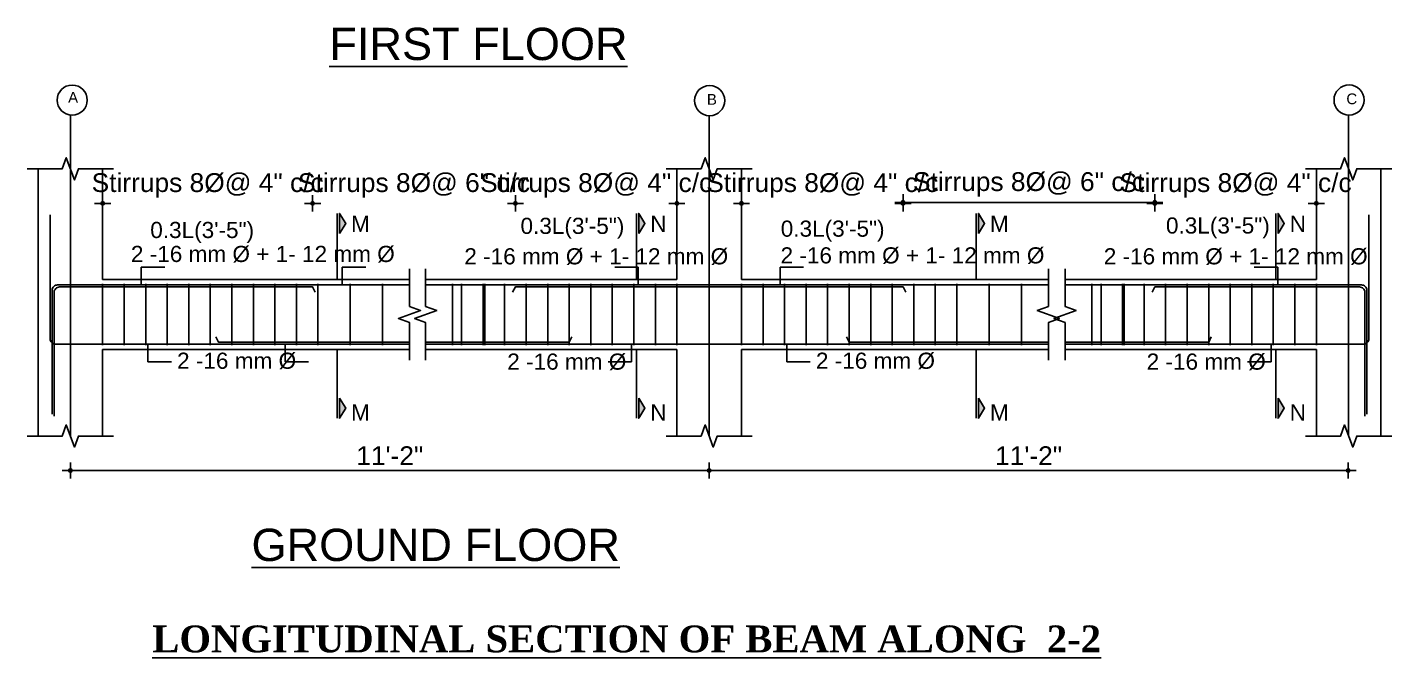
# Model space of a CAD drawing. Header units: inches. Extents: x 10143 to 33197, y -150 to 3760.
# Drawn here: x 14361 to 14868, y 2587 to 2821 of the extents above; entities that cross this region are included whole.
import ezdxf
from ezdxf.enums import TextEntityAlignment as Align

# ---------------------------------------------------------------- set-up
doc = ezdxf.new("R2010")
doc.units = ezdxf.units.IN
doc.header["$LTSCALE"] = 0.5
doc.header["$MEASUREMENT"] = 0
doc.header["$PDMODE"] = 66
doc.layers.add('DIMENSION', color=5, linetype='Continuous')
doc.styles.add('1.8', font='times.ttf', dxfattribs={"width": 0.8, "height": 6})
doc.styles.add('style1', font='arial.ttf', dxfattribs={"height": 7})
doc.dimstyles.new('1.4', dxfattribs={"dimscale": 0, "dimtxt": 6, "dimasz": 0.5, "dimexe": 2, "dimexo": 9, "dimgap": 2, "dimtad": 1, "dimdec": 0, "dimlfac": 0.5, "dimzin": 3, "dimdsep": 46, "dimlunit": 4, "dimtxsty": '1.8', "dimblk": 'DIM', "dimcen": 3, "dimdle": 3, "dimse1": 1, "dimse2": 1, "dimclrd": 256, "dimclre": 256, "dimclrt": 7, "dimadec": 1, "dimazin": 2, "dimtfac": 1, "dimtdec": 0, "dimtix": 1, "dimtofl": 0, "dimtmove": 2, "dimatfit": 3, "dimldrblk": 'ARW', "dimfxl": 2, "dimfrac": 2, "dimtolj": 2, "dimtzin": 0, "dimarcsym": 0})

# ---------------------------------------------------------------- blocks, each defined once
blk = doc.blocks.new('DIM')
at = {"layer": 'DIMENSION'}
h = blk.add_hatch(color=256, dxfattribs=at)
h.paths.add_polyline_path([(0, 1.3), (0, 0), (1.3, 0, 0.414214)])
h.paths.add_polyline_path([(1.3, 0), (0, 0), (0, -1.3, 0.414214)])
h.paths.add_polyline_path([(0, 0), (-1.3, 0, 0.414214), (0, -1.3)])
h.paths.add_polyline_path([(0, 1.3, 0.414214), (-1.3, 0), (0, 0)])
for p, q in [((-6, 0), (6, 0)), ((0, 6), (0, -6))]:
    blk.add_line(p, q, dxfattribs=at)
blk.add_circle((0, 0), 1.28, dxfattribs=at)
blk = doc.blocks.new('*D2437')
at = {"lineweight": -2, "transparency": 16777216}
for p, q in [((14388.15, 2755.95), (14387.65, 2755.95)), ((14467.15, 2755.95), (14467.65, 2755.95))]:
    blk.add_line(p, q, dxfattribs=at)
at = {"layer": 'Defpoints', "color": 0, "transparency": 16777216}
for p in [(14466.65, 2755.95), (14388.65, 2743.97), (14466.65, 2739.41)]:
    blk.add_point(p, dxfattribs=at)
at = {"lineweight": -2, "transparency": 16777216, "xscale": 0.5, "yscale": 0.5, "zscale": 0.5}
blk.add_blockref('DIM', (14388.65, 2755.95), dxfattribs=at)
at = {"lineweight": -2, "transparency": 16777216, "xscale": 0.5, "yscale": 0.5, "zscale": 0.5, "rotation": 180}
blk.add_blockref('DIM', (14466.65, 2755.95), dxfattribs=at)
at = {"color": 7, "transparency": 16777216, "insert": (14427.65, 2762.61), "char_height": 7, "attachment_point": 5, "style": 'style1'}
blk.add_mtext('\\A2;Stirrups 8%%C@ 4" c/c', dxfattribs=at)
blk = doc.blocks.new('ARW')
at = {"layer": 'DIMENSION'}
blk.add_lwpolyline([(-0.5, 0, 0, 3, 0), (-5.5, 0, 0, 0, 0), (-0.5, 0, 0, 0, 0)], format="xyseb", dxfattribs=at)
blk = doc.blocks.new('*D2438')
at = {"lineweight": -2, "transparency": 16777216}
for p, q in [((14466.15, 2755.95), (14465.65, 2755.95)), ((14542.5, 2755.95), (14543, 2755.95))]:
    blk.add_line(p, q, dxfattribs=at)
at = {"layer": 'Defpoints', "color": 0, "transparency": 16777216}
for p in [(14542, 2755.95), (14466.65, 2739.41), (14542, 2724.89)]:
    blk.add_point(p, dxfattribs=at)
at = {"lineweight": -2, "transparency": 16777216, "xscale": 0.5, "yscale": 0.5, "zscale": 0.5}
blk.add_blockref('DIM', (14466.65, 2755.95), dxfattribs=at)
at = {"lineweight": -2, "transparency": 16777216, "xscale": 0.5, "yscale": 0.5, "zscale": 0.5, "rotation": 180}
blk.add_blockref('DIM', (14542, 2755.95), dxfattribs=at)
at = {"color": 7, "transparency": 16777216, "insert": (14504.32, 2762.61), "char_height": 7, "attachment_point": 5, "style": 'style1'}
blk.add_mtext('\\A2;Stirrups 8%%C@ 6" c/c', dxfattribs=at)
blk = doc.blocks.new('*D2439')
at = {"lineweight": -2, "transparency": 16777216}
for p, q in [((14541.5, 2755.95), (14541, 2755.95)), ((14602.5, 2755.95), (14603, 2755.95))]:
    blk.add_line(p, q, dxfattribs=at)
at = {"layer": 'Defpoints', "color": 0, "transparency": 16777216}
for p in [(14602, 2755.95), (14602, 2742.41), (14542, 2724.89)]:
    blk.add_point(p, dxfattribs=at)
at = {"lineweight": -2, "transparency": 16777216, "xscale": 0.5, "yscale": 0.5, "zscale": 0.5}
blk.add_blockref('DIM', (14542, 2755.95), dxfattribs=at)
at = {"lineweight": -2, "transparency": 16777216, "xscale": 0.5, "yscale": 0.5, "zscale": 0.5, "rotation": 180}
blk.add_blockref('DIM', (14602, 2755.95), dxfattribs=at)
at = {"color": 7, "transparency": 16777216, "insert": (14572, 2762.61), "char_height": 7, "attachment_point": 5, "style": 'style1'}
blk.add_mtext('\\A2;Stirrups 8%%C@ 4" c/c', dxfattribs=at)
blk = doc.blocks.new('*D2440')
at = {"lineweight": -2, "transparency": 16777216}
for p, q in [((14625.5, 2755.95), (14625, 2755.95)), ((14686.5, 2755.95), (14687, 2755.95))]:
    blk.add_line(p, q, dxfattribs=at)
at = {"layer": 'Defpoints', "color": 0, "transparency": 16777216}
for p in [(14626, 2755.95), (14626, 2742.41), (14686, 2724.89)]:
    blk.add_point(p, dxfattribs=at)
at = {"lineweight": -2, "transparency": 16777216, "xscale": 0.5, "yscale": 0.5, "zscale": 0.5}
blk.add_blockref('DIM', (14626, 2755.95), dxfattribs=at)
at = {"lineweight": -2, "transparency": 16777216, "xscale": 0.5, "yscale": 0.5, "zscale": 0.5, "rotation": 180}
blk.add_blockref('DIM', (14686, 2755.95), dxfattribs=at)
at = {"color": 7, "transparency": 16777216, "insert": (14656, 2762.61), "char_height": 7, "attachment_point": 5, "style": 'style1'}
blk.add_mtext('\\A2;Stirrups 8%%C@ 4" c/c', dxfattribs=at)
blk = doc.blocks.new('*D2441')
at = {"lineweight": -2, "transparency": 16777216}
for p, q in [((14779.07, 2755.95), (14778.57, 2755.95)), ((14840.07, 2755.95), (14840.57, 2755.95))]:
    blk.add_line(p, q, dxfattribs=at)
at = {"layer": 'Defpoints', "color": 0, "transparency": 16777216}
for p in [(14839.57, 2755.95), (14839.57, 2742.41), (14779.57, 2724.89)]:
    blk.add_point(p, dxfattribs=at)
at = {"lineweight": -2, "transparency": 16777216, "xscale": 0.5, "yscale": 0.5, "zscale": 0.5}
blk.add_blockref('DIM', (14779.57, 2755.95), dxfattribs=at)
at = {"lineweight": -2, "transparency": 16777216, "xscale": 0.5, "yscale": 0.5, "zscale": 0.5, "rotation": 180}
blk.add_blockref('DIM', (14839.57, 2755.95), dxfattribs=at)
at = {"color": 7, "transparency": 16777216, "insert": (14809.57, 2762.61), "char_height": 7, "attachment_point": 5, "style": 'style1'}
blk.add_mtext('\\A2;Stirrups 8%%C@ 4" c/c', dxfattribs=at)
blk = doc.blocks.new('*D2444')
at = {"lineweight": -2, "transparency": 16777216}
blk.add_line((14686.5, 2756.32), (14779.07, 2756.32), dxfattribs=at)
at = {"layer": 'Defpoints', "color": 0, "transparency": 16777216}
for p in [(14779.57, 2756.32), (14686, 2724.89), (14779.57, 2724.89)]:
    blk.add_point(p, dxfattribs=at)
at = {"lineweight": -2, "transparency": 16777216, "xscale": 0.5, "yscale": 0.5, "zscale": 0.5, "rotation": 180}
blk.add_blockref('DIM', (14686, 2756.32), dxfattribs=at)
at = {"lineweight": -2, "transparency": 16777216, "xscale": 0.5, "yscale": 0.5, "zscale": 0.5}
blk.add_blockref('DIM', (14779.57, 2756.32), dxfattribs=at)
at = {"color": 7, "transparency": 16777216, "insert": (14732.78, 2762.98), "char_height": 7, "attachment_point": 5, "style": 'style1'}
blk.add_mtext('\\A2;Stirrups 8%%C@ 6" c/c', dxfattribs=at)
blk = doc.blocks.new('*D2429')
at = {"lineweight": -2, "transparency": 16777216}
blk.add_line((14377.15, 2656.64), (14613.5, 2656.64), dxfattribs=at)
at = {"layer": 'Defpoints', "color": 0, "transparency": 16777216}
for p in [(14376.65, 2669.45), (14614, 2669.45), (14614, 2656.64)]:
    blk.add_point(p, dxfattribs=at)
at = {"lineweight": -2, "transparency": 16777216, "xscale": 0.5, "yscale": 0.5, "zscale": 0.5, "rotation": 180}
blk.add_blockref('DIM', (14376.65, 2656.64), dxfattribs=at)
at = {"lineweight": -2, "transparency": 16777216, "xscale": 0.5, "yscale": 0.5, "zscale": 0.5}
blk.add_blockref('DIM', (14614, 2656.64), dxfattribs=at)
at = {"color": 7, "transparency": 16777216, "insert": (14495.32, 2662.15), "char_height": 7, "attachment_point": 5, "style": 'style1'}
blk.add_mtext('\\A2;11\'-2"', dxfattribs=at)
blk = doc.blocks.new('*D2430')
at = {"lineweight": -2, "transparency": 16777216}
blk.add_line((14614.5, 2656.64), (14850.85, 2656.64), dxfattribs=at)
at = {"layer": 'Defpoints', "color": 0, "transparency": 16777216}
for p in [(14614, 2669.45), (14851.35, 2669.45), (14851.35, 2656.64)]:
    blk.add_point(p, dxfattribs=at)
at = {"lineweight": -2, "transparency": 16777216, "xscale": 0.5, "yscale": 0.5, "zscale": 0.5, "rotation": 180}
blk.add_blockref('DIM', (14614, 2656.64), dxfattribs=at)
at = {"lineweight": -2, "transparency": 16777216, "xscale": 0.5, "yscale": 0.5, "zscale": 0.5}
blk.add_blockref('DIM', (14851.35, 2656.64), dxfattribs=at)
at = {"color": 7, "transparency": 16777216, "insert": (14732.67, 2662.15), "char_height": 7, "attachment_point": 5, "style": 'style1'}
blk.add_mtext('\\A2;{\\fArial TUR|b0|i0|c162|p34;11\'-}2{\\fArial TUR|b0|i0|c162|p34;"}', dxfattribs=at)

msp = doc.modelspace()

# ---------------------------------------------------------------- hatches: boundary and pattern name
for points in [[(14476.63, 2752.19), (14476.63, 2744.69), (14478.94, 2748.44)], [(14587.8, 2752.19), (14587.8, 2744.69), (14590.11, 2748.44)], [(14713.99, 2752.19), (14713.99, 2744.69), (14716.3, 2748.44)], [(14825.36, 2752.19), (14825.36, 2744.69), (14827.67, 2748.44)], [(14476.63, 2676.05), (14476.63, 2683.55), (14478.94, 2679.8)], [(14587.8, 2676.05), (14587.8, 2683.55), (14590.11, 2679.8)], [(14713.99, 2676.05), (14713.99, 2683.55), (14716.3, 2679.8)], [(14825.36, 2676.05), (14825.36, 2683.55), (14827.67, 2679.8)]]:
    msp.add_hatch(color=256).paths.add_polyline_path(points)

# ---------------------------------------------------------------- linework, layer by layer
for p, q in [((14376.65, 2768.81), (14376.65, 2788.76)), ((14614, 2768.81), (14614, 2788.76)), ((14851.57, 2768.81), (14851.57, 2788.76)), ((14364.65, 2701.64), (14364.65, 2768.81)), ((14376.65, 2768.81), (14376.65, 2669.45)), ((14388.65, 2727.64), (14388.65, 2768.81)), ((14602, 2727.64), (14602, 2768.81)), ((14614, 2768.81), (14614, 2669.45)), ((14626, 2727.64), (14626, 2768.81)), ((14839.57, 2727.64), (14839.57, 2768.81)), ((14851.57, 2768.81), (14851.57, 2669.45)), ((14863.57, 2724.89), (14863.57, 2768.81)), ((14475.78, 2727.64), (14475.78, 2752.14)), ((14586.94, 2727.64), (14586.94, 2752.14)), ((14713.13, 2727.64), (14713.13, 2752.14)), ((14824.51, 2727.64), (14824.51, 2752.14)), ((14388.65, 2727.64), (14502.65, 2727.64)), ((14508.65, 2727.64), (14602, 2727.64)), ((14740, 2727.64), (14626, 2727.64)), ((14746.21, 2727.64), (14839.57, 2727.64)), ((14388.65, 2726.04), (14388.65, 2703.24)), ((14396.65, 2726.04), (14396.65, 2703.24)), ((14404.65, 2726.04), (14404.65, 2703.24)), ((14412.65, 2726.04), (14412.65, 2703.24)), ((14420.65, 2726.04), (14420.65, 2703.24)), ((14428.65, 2726.04), (14428.65, 2703.24)), ((14436.65, 2726.04), (14436.65, 2703.24)), ((14444.65, 2726.04), (14444.65, 2703.24)), ((14452.65, 2726.04), (14452.65, 2703.24)), ((14460.65, 2726.04), (14460.65, 2703.24)), ((14468.65, 2726.04), (14468.65, 2703.24)), ((14480.65, 2726.04), (14480.65, 2703.24)), ((14492.65, 2726.04), (14492.65, 2703.24)), ((14614, 2725.64), (14508.65, 2725.64)), ((14518.65, 2726.04), (14518.65, 2703.24)), ((14522, 2726.04), (14522, 2703.24)), ((14530, 2726.04), (14530, 2703.24)), ((14530.65, 2726.04), (14530.65, 2703.24)), ((14538, 2726.04), (14538, 2703.24)), ((14546, 2726.04), (14546, 2703.24)), ((14554, 2726.04), (14554, 2703.24)), ((14562, 2726.04), (14562, 2703.24)), ((14570, 2726.04), (14570, 2703.24)), ((14578, 2726.04), (14578, 2703.24)), ((14586, 2726.04), (14586, 2703.24)), ((14594, 2726.04), (14594, 2703.24)), ((14602, 2726.04), (14602, 2703.24)), ((14614, 2725.64), (14740, 2725.64)), ((14626, 2726.04), (14626, 2703.24)), ((14634, 2726.04), (14634, 2703.24)), ((14642, 2726.04), (14642, 2703.24)), ((14650, 2726.04), (14650, 2703.24)), ((14658, 2726.04), (14658, 2703.24)), ((14666, 2726.04), (14666, 2703.24)), ((14674, 2726.04), (14674, 2703.24)), ((14682, 2726.04), (14682, 2703.24)), ((14690, 2726.04), (14690, 2703.24)), ((14698, 2726.04), (14698, 2703.24)), ((14706, 2726.04), (14706, 2703.24)), ((14718, 2726.04), (14718, 2703.24)), ((14730, 2726.04), (14730, 2703.24)), ((14851.57, 2725.64), (14746.21, 2725.64)), ((14756.21, 2726.04), (14756.21, 2703.24)), ((14759.57, 2726.04), (14759.57, 2703.24)), ((14767.57, 2726.04), (14767.57, 2703.24)), ((14768.21, 2726.04), (14768.21, 2703.24)), ((14775.57, 2726.04), (14775.57, 2703.24)), ((14783.57, 2726.04), (14783.57, 2703.24)), ((14791.57, 2726.04), (14791.57, 2703.24)), ((14799.57, 2726.04), (14799.57, 2703.24)), ((14807.57, 2726.04), (14807.57, 2703.24)), ((14815.57, 2726.04), (14815.57, 2703.24)), ((14823.57, 2726.04), (14823.57, 2703.24)), ((14831.57, 2726.04), (14831.57, 2703.24)), ((14839.57, 2726.04), (14839.57, 2703.24)), ((14863.57, 2669.45), (14863.57, 2724.89)), ((14614, 2703.64), (14508.65, 2703.64)), ((14614, 2703.64), (14740, 2703.64)), ((14851.57, 2703.64), (14746.21, 2703.64)), ((14364.65, 2669.45), (14364.65, 2701.64)), ((14388.65, 2669.45), (14388.65, 2701.64)), ((14388.65, 2701.64), (14502.65, 2701.64)), ((14475.78, 2676.1), (14475.78, 2701.64)), ((14508.65, 2701.64), (14602, 2701.64)), ((14586.94, 2676.1), (14586.94, 2701.64)), ((14602, 2669.45), (14602, 2701.64)), ((14740, 2701.64), (14626, 2701.64)), ((14626, 2669.45), (14626, 2701.64)), ((14713.13, 2676.1), (14713.13, 2701.64)), ((14746.21, 2701.64), (14839.57, 2701.64)), ((14824.51, 2676.1), (14824.51, 2701.64)), ((14839.57, 2669.45), (14839.57, 2701.64)), ((14376.65, 2669.45), (14376.65, 2689.4)), ((14614, 2669.45), (14614, 2689.4)), ((14851.57, 2669.45), (14851.57, 2689.4))]:
    msp.add_line(p, q)
for points in [[(14392.65, 2768.81), (14379.65, 2768.81), (14378.15, 2764.69), (14375.15, 2772.93), (14373.65, 2768.81), (14360.65, 2768.81)], [(14630, 2768.81), (14617, 2768.81), (14615.5, 2764.69), (14612.5, 2772.93), (14611, 2768.81), (14598, 2768.81)], [(14867.57, 2768.81), (14854.57, 2768.81), (14853.07, 2764.69), (14850.07, 2772.93), (14848.57, 2768.81), (14835.57, 2768.81)], [(14476.63, 2744.69), (14476.63, 2752.19), (14478.94, 2748.44), (14476.63, 2744.69)], [(14587.8, 2744.69), (14587.8, 2752.19), (14590.11, 2748.44), (14587.8, 2744.69)], [(14713.99, 2744.69), (14713.99, 2752.19), (14716.3, 2748.44), (14713.99, 2744.69)], [(14825.36, 2744.69), (14825.36, 2752.19), (14827.67, 2748.44), (14825.36, 2744.69)], [(14502.65, 2731.64), (14502.65, 2717.64), (14506.77, 2716.14), (14498.53, 2713.14), (14502.65, 2711.64), (14502.65, 2697.64)], [(14502.65, 2731.64), (14502.65, 2717.64), (14506.77, 2716.14), (14498.53, 2713.14), (14502.65, 2711.64), (14502.65, 2697.64)], [(14508.65, 2731.64), (14508.65, 2717.64), (14512.77, 2716.14), (14504.53, 2713.14), (14508.65, 2711.64), (14508.65, 2697.64)], [(14508.65, 2731.64), (14508.65, 2717.64), (14512.77, 2716.14), (14504.53, 2713.14), (14508.65, 2711.64), (14508.65, 2697.64)], [(14740, 2731.64), (14740, 2717.64), (14735.88, 2716.14), (14744.12, 2713.14), (14740, 2711.64), (14740, 2697.64)], [(14740, 2731.64), (14740, 2717.64), (14735.88, 2716.14), (14744.12, 2713.14), (14740, 2711.64), (14740, 2697.64)], [(14746.21, 2731.64), (14746.21, 2717.64), (14750.33, 2716.14), (14742.09, 2713.14), (14746.21, 2711.64), (14746.21, 2697.64)], [(14746.21, 2731.64), (14746.21, 2717.64), (14750.33, 2716.14), (14742.09, 2713.14), (14746.21, 2711.64), (14746.21, 2697.64)], [(14376.65, 2725.64), (14502.65, 2725.64)], [(14376.65, 2724.89), (14466.65, 2724.89), (14467.6, 2722.89)], [(14540.95, 2722.89), (14542, 2724.89), (14614, 2724.89)], [(14687.04, 2722.89), (14686, 2724.89), (14614, 2724.89)], [(14778.52, 2722.89), (14779.57, 2724.89), (14851.57, 2724.89)], [(14502.65, 2703.64), (14376.65, 2703.64)], [(14430.69, 2706.39), (14431.65, 2704.39), (14502.65, 2704.39)], [(14562.95, 2706.39), (14562, 2704.39), (14508.65, 2704.39)], [(14665.04, 2706.39), (14666, 2704.39), (14740, 2704.39)], [(14800.52, 2706.39), (14799.57, 2704.39), (14746.21, 2704.39)], [(14476.63, 2683.55), (14476.63, 2676.05), (14478.94, 2679.8), (14476.63, 2683.55)], [(14587.8, 2683.55), (14587.8, 2676.05), (14590.11, 2679.8), (14587.8, 2683.55)], [(14713.99, 2683.55), (14713.99, 2676.05), (14716.3, 2679.8), (14713.99, 2683.55)], [(14825.36, 2683.55), (14825.36, 2676.05), (14827.67, 2679.8), (14825.36, 2683.55)], [(14392.65, 2669.45), (14379.65, 2669.45), (14378.15, 2665.33), (14375.15, 2673.57), (14373.65, 2669.45), (14360.65, 2669.45)], [(14630, 2669.45), (14617, 2669.45), (14615.5, 2665.33), (14612.5, 2673.57), (14611, 2669.45), (14598, 2669.45)], [(14867.57, 2669.45), (14854.57, 2669.45), (14853.07, 2665.33), (14850.07, 2673.57), (14848.57, 2669.45), (14835.57, 2669.45)]]:
    msp.add_lwpolyline(points)
for points in [[(14388.65, 2703.64), (14371.16, 2703.64, -0.414214), (14369.15, 2705.66), (14369.15, 2751.64)], [(14839.57, 2703.64), (14857.05, 2703.64, 0.414214), (14859.07, 2705.66), (14859.07, 2751.64)], [(14369.9, 2677.64), (14369.9, 2723.63, -0.414214), (14371.91, 2725.64), (14388.65, 2725.64)], [(14370.65, 2676.89), (14370.65, 2722.88, -0.414214), (14372.66, 2724.89), (14388.65, 2724.89)], [(14858.32, 2677.64), (14858.32, 2723.63, 0.414214), (14856.3, 2725.64), (14839.57, 2725.64)], [(14857.57, 2676.89), (14857.57, 2722.88, 0.414214), (14855.55, 2724.89), (14839.57, 2724.89)]]:
    msp.add_lwpolyline(points, format="xyb")
for centre in [(14377.33, 2794.33), (14614.16, 2794.14), (14851.73, 2794.36)]:
    msp.add_circle(centre, 5.6)

# ---------------------------------------------------------------- texts
at = {"style": 'style1'}
for s, p in [('%%UFIRST FLOOR', (14528.27, 2815.22)), ('%%UGROUND FLOOR', (14512.39, 2629.01))]:
    msp.add_text(s, height=12, dxfattribs=at).set_placement(p, align=Align.MIDDLE_CENTER)
for s, height, p in [('A', 4, (14375.81, 2793.35)), ('B', 4, (14613.14, 2792.59)), ('C', 4, (14850.71, 2792.81)), ('0.3L(3\'-5")', 6, (14406.33, 2743.06)), ('M', 6, (14480.94, 2745.35)), ('0.3L(3\'-5")', 6, (14543.89, 2744.59)), ('N', 6, (14592.1, 2745.35)), ('0.3L(3\'-5")', 6, (14640.57, 2743.56)), ('M', 6, (14718.29, 2745.35)), ('0.3L(3\'-5")', 6, (14783.69, 2744.73)), ('N', 6, (14829.67, 2745.35)), ('2 -16 mm %%C + 1- 12 mm %%C', 6, (14399.14, 2734.15)), ('2 -16 mm %%C + 1- 12 mm %%C', 6, (14523.02, 2733.27)), ('2 -16 mm %%C + 1- 12 mm %%C', 6, (14640.51, 2733.62)), ('2 -16 mm %%C + 1- 12 mm %%C', 6, (14760.59, 2733.27)), ('2 -16 mm %%C ', 6, (14416.29, 2694.46)), ('2 -16 mm %%C ', 6, (14538.96, 2694.13)), ('2 -16 mm %%C ', 6, (14653.64, 2694.46)), ('2 -16 mm %%C ', 6, (14776.53, 2694.13)), ('M', 6, (14480.94, 2675.23)), ('N', 6, (14592.1, 2675.23)), ('M', 6, (14718.29, 2675.23)), ('N', 6, (14829.67, 2675.23))]:
    msp.add_text(s, height=height, dxfattribs=at).set_placement(p)
at = {"insert": (14407.09, 2599.06), "char_height": 10, "width": 450.6233, "attachment_point": 1, "style": 'style1'}
msp.add_mtext('{\\fTimes New Roman|b1|i0|c0|p18;\\LLONGITUDINAL SECTION OF BEAM ALONG  2-2}', dxfattribs=at)

# ---------------------------------------------------------------- dimensions: what is measured, and where the dimension line sits
for base, p1, p2, text, picture, middle in [((14466.65, 2755.95), (14388.65, 2743.97), (14466.65, 2739.41), 'Stirrups 8%%C@ 4" c/c', '*D2437', (14427.65, 2762.61)), ((14542, 2755.95), (14466.65, 2739.41), (14542, 2724.89), 'Stirrups 8%%C@ 6" c/c', '*D2438', (14504.32, 2762.61)), ((14602, 2755.95), (14542, 2724.89), (14602, 2742.41), 'Stirrups 8%%C@ 4" c/c', '*D2439', (14572, 2762.61)), ((14779.57, 2756.32), (14686, 2724.89), (14779.57, 2724.89), 'Stirrups 8%%C@ 6" c/c', '*D2444', (14732.78, 2762.98)), ((14839.57, 2755.95), (14779.57, 2724.89), (14839.57, 2742.41), 'Stirrups 8%%C@ 4" c/c', '*D2441', (14809.57, 2762.61)), ((14614, 2656.64), (14376.65, 2669.45), (14614, 2669.45), '11\'-2"', '*D2429', (14495.32, 2662.15)), ((14851.35, 2656.64), (14614, 2669.45), (14851.35, 2669.45), '{\\fArial TUR|b0|i0|c162|p34;11\'-}2{\\fArial TUR|b0|i0|c162|p34;"}', '*D2430', (14732.67, 2662.15))]:
    dim = msp.add_linear_dim(base=base, p1=p1, p2=p2, text=text, dimstyle='1.4', override={"dimscale": 1, "dimtxsty": 'style1'})
    dim.commit()
    dim.dimension.update_dxf_attribs({"geometry": picture, "text_midpoint": middle})
dim = msp.add_linear_dim(base=(14626, 2755.95), p1=(14686, 2724.89), p2=(14626, 2742.41), angle=180, text='Stirrups 8%%C@ 4" c/c', dimstyle='1.4', override={"dimscale": 1, "dimtxsty": 'style1'})
dim.commit()
dim.dimension.update_dxf_attribs({"geometry": '*D2440', "text_midpoint": (14656, 2762.61)})

# ---------------------------------------------------------------- leaders
for points in [[(14403, 2726.04), (14403, 2732.25), (14411.72, 2732.25)], [(14477.68, 2726.04), (14477.68, 2732.25), (14486.4, 2732.25)], [(14587.64, 2726.04), (14587.64, 2732.25), (14578.92, 2732.25)], [(14640.35, 2726.04), (14640.35, 2732.25), (14649.07, 2732.25)], [(14825.21, 2726.04), (14825.21, 2732.25), (14816.49, 2732.25)], [(14405.48, 2703.24), (14405.48, 2697.03), (14414.2, 2697.03)], [(14456.41, 2703.24), (14456.41, 2697.03), (14465.13, 2697.03)], [(14585.16, 2703.24), (14585.16, 2697.03), (14576.44, 2697.03)], [(14642.84, 2703.24), (14642.84, 2697.03), (14651.56, 2697.03)], [(14822.73, 2703.24), (14822.73, 2697.03), (14814.01, 2697.03)]]:
    msp.add_leader(points, dimstyle='1.4', override={"dimscale": 1, "dimtxsty": 'style1'})

doc.saveas('drawing.dxf')
